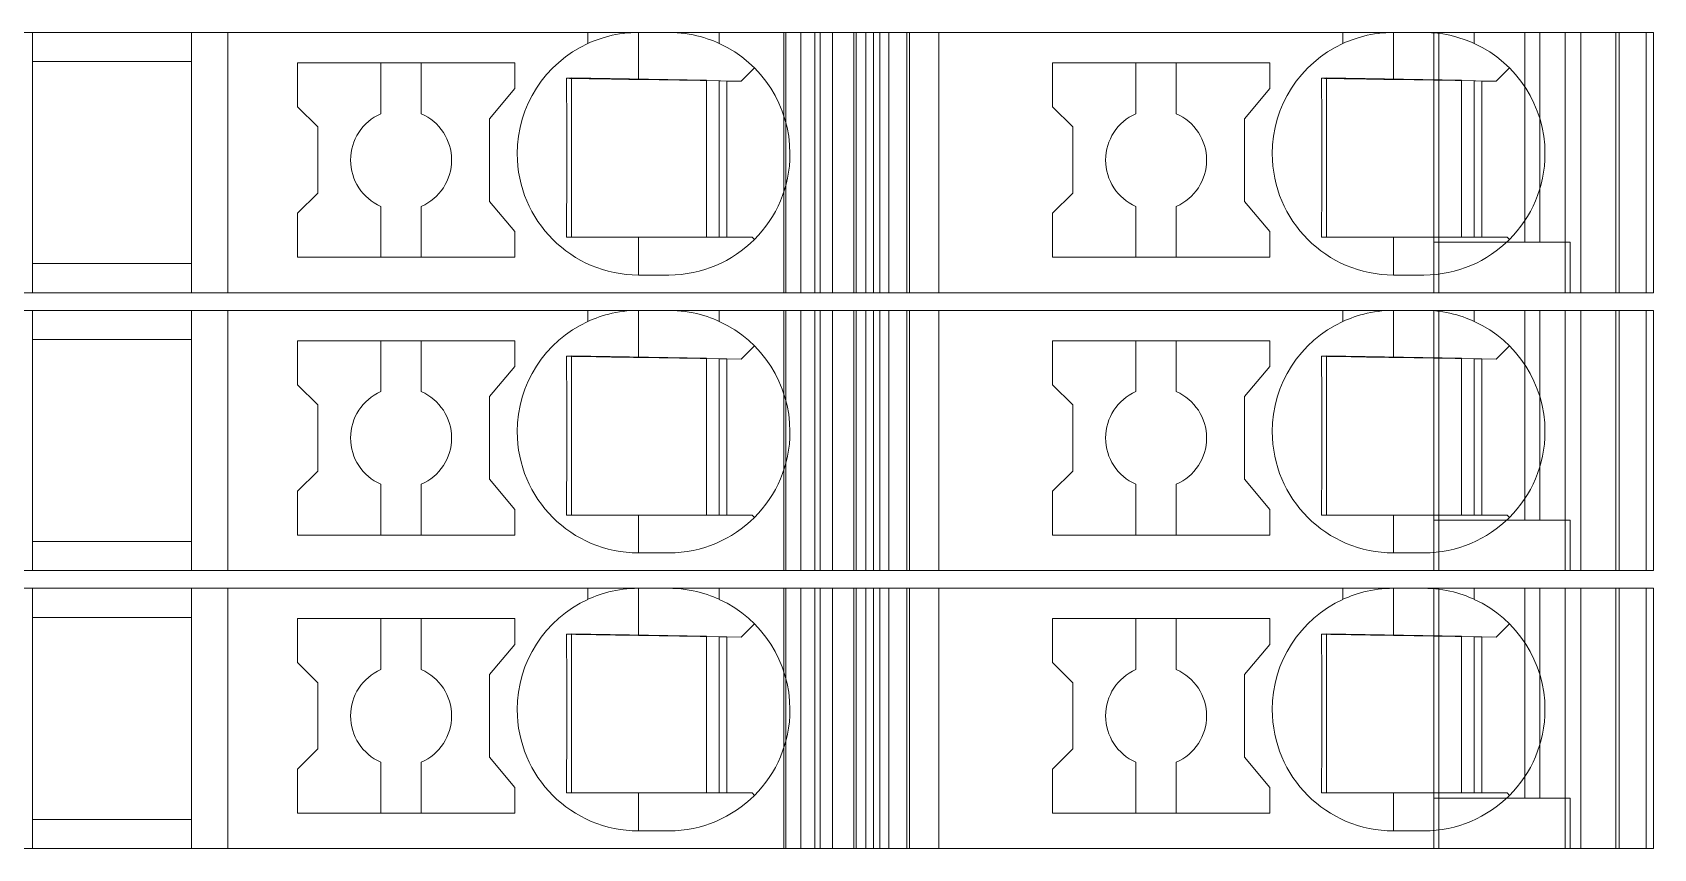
# Model space of a CAD drawing. Header units: millimetres. Extents: x 0 to 2100, y 0 to 1485.
# Drawn here: x 1258.05 to 1290.15, y 640.35 to 656.5 of the extents above; entities that cross this region are included whole.
import ezdxf
from ezdxf.enums import TextEntityAlignment as Align

# ---------------------------------------------------------------- set-up
doc = ezdxf.new("R2010")
doc.units = ezdxf.units.MM
for name, color, linetype, lineweight in [('EPLAN309', 5, 'Continuous', 5), ('EPLAN493', 5, 'Continuous', 5), ('MAIN-1', 7, 'Continuous', 5), ('MAIN-2', 7, 'Continuous', 5)]:
    doc.layers.add(name, color=color, linetype=linetype, lineweight=lineweight)
doc.styles.add('Tahoma', font='')
doc.styles.get('Tahoma').set_extended_font_data('Tahoma')

# ---------------------------------------------------------------- blocks, each defined once
blk = doc.blocks.new('EPLSYM_LibrarySPECIAL_Symbol12_Variant0_Placement8_26')
at = {"layer": 'EPLAN309', "lineweight": 13, "ltscale": 20}
blk.add_lwpolyline([(0, -5.15), (68.15, -5.15), (68.15, 0), (0, 0)], close=True, dxfattribs=at)
at = {"layer": 'EPLAN493', "color": 5, "style": 'Tahoma'}
blk.add_attdef('17_20450', text='', height=2.93475, dxfattribs=at).set_placement((0, -27.293475), align=Align.MIDDLE_RIGHT)
blk = doc.blocks.new('EPLSYM_LibrarySPECIAL_Symbol12_Variant0_Placement8_27')
at = {"layer": 'EPLAN309', "lineweight": 13, "ltscale": 20}
blk.add_lwpolyline([(0, -5.15), (68.15, -5.15), (68.15, 0), (0, 0)], close=True, dxfattribs=at)
at = {"layer": 'EPLAN493', "color": 5, "style": 'Tahoma'}
blk.add_attdef('17_20450', text='', height=2.93475, dxfattribs=at).set_placement((0, -27.293475), align=Align.MIDDLE_RIGHT)
blk = doc.blocks.new('EPLSYM_LibrarySPECIAL_Symbol12_Variant0_Placement8_28')
at = {"layer": 'EPLAN309', "lineweight": 13, "ltscale": 20}
blk.add_lwpolyline([(0, -5.15), (68.15, -5.15), (68.15, 0), (0, 0)], close=True, dxfattribs=at)
at = {"layer": 'EPLAN493', "color": 5, "style": 'Tahoma'}
blk.add_attdef('17_20450', text='', height=2.93475, dxfattribs=at).set_placement((0, -27.293475), align=Align.MIDDLE_RIGHT)

msp = doc.modelspace()

# ---------------------------------------------------------------- linework, layer by layer
at = {"layer": 'MAIN-1'}
for p, q in [((1258.05, 656.5), (1261.2, 656.5)), ((1258.05, 656.5), (1258.05, 651.35)), ((1261.919, 656.5), (1261.2, 656.5)), ((1261.2, 651.35), (1261.2, 656.5)), ((1269.05, 656.5), (1261.919, 656.5)), ((1261.919, 656.5), (1261.919, 651.35)), ((1269.05, 656.5), (1270.05, 656.5)), ((1269.05, 656.282), (1269.05, 656.5)), ((1269.601, 656.458), (1269.531, 656.443)), ((1269.673, 656.47), (1269.601, 656.458)), ((1269.746, 656.481), (1269.673, 656.47)), ((1269.821, 656.489), (1269.746, 656.481)), ((1269.897, 656.495), (1269.821, 656.489)), ((1269.973, 656.499), (1269.897, 656.495)), ((1270.05, 656.5), (1269.973, 656.499)), ((1270.05, 655.568), (1270.05, 656.5)), ((1270.05, 656.5), (1270.65, 656.5)), ((1270.65, 656.5), (1270.732, 656.499)), ((1271.65, 656.5), (1270.65, 656.5)), ((1270.732, 656.499), (1270.814, 656.494)), ((1270.814, 656.494), (1270.896, 656.487)), ((1270.896, 656.487), (1270.975, 656.478)), ((1270.975, 656.478), (1271.053, 656.466)), ((1271.053, 656.466), (1271.13, 656.452)), ((1271.13, 656.452), (1271.204, 656.435)), ((1271.65, 656.5), (1274.704, 656.5)), ((1271.65, 656.282), (1271.65, 656.5)), ((1274.832, 656.5), (1274.704, 656.5)), ((1274.704, 651.35), (1274.704, 656.5)), ((1274.832, 656.5), (1275.367, 656.5)), ((1274.832, 651.35), (1274.832, 656.5)), ((1276, 656.5), (1275.367, 656.5)), ((1275.367, 651.35), (1275.367, 656.5)), ((1276, 656.5), (1284, 656.5)), ((1276, 651.35), (1276, 656.5)), ((1284, 656.5), (1285, 656.5)), ((1284, 656.282), (1284, 656.5)), ((1284.551, 656.458), (1284.481, 656.443)), ((1284.622, 656.47), (1284.551, 656.458)), ((1284.696, 656.481), (1284.622, 656.47)), ((1284.771, 656.489), (1284.696, 656.481)), ((1284.847, 656.495), (1284.771, 656.489)), ((1284.923, 656.499), (1284.847, 656.495)), ((1285, 656.5), (1284.923, 656.499)), ((1285, 655.568), (1285, 656.5)), ((1285, 656.5), (1285.6, 656.5)), ((1285.6, 656.5), (1285.677, 656.499)), ((1286.6, 656.5), (1285.6, 656.5)), ((1285.677, 656.499), (1285.753, 656.495)), ((1285.753, 656.495), (1285.829, 656.489)), ((1285.829, 656.489), (1285.904, 656.481)), ((1285.904, 656.481), (1285.978, 656.47)), ((1285.978, 656.47), (1286.049, 656.458)), ((1286.049, 656.458), (1286.119, 656.443)), ((1286.6, 656.5), (1290, 656.5)), ((1286.6, 656.282), (1286.6, 656.5)), ((1290, 651.35), (1290, 656.5)), ((1269.102, 656.305), (1269.05, 656.282)), ((1269.156, 656.327), (1269.102, 656.305)), ((1269.213, 656.349), (1269.156, 656.327)), ((1269.272, 656.37), (1269.213, 656.349)), ((1269.333, 656.39), (1269.272, 656.37)), ((1269.397, 656.409), (1269.333, 656.39)), ((1269.463, 656.427), (1269.397, 656.409)), ((1269.531, 656.443), (1269.463, 656.427)), ((1271.204, 656.435), (1271.275, 656.417)), ((1271.275, 656.417), (1271.345, 656.397)), ((1271.345, 656.397), (1271.411, 656.376)), ((1271.411, 656.376), (1271.475, 656.354)), ((1271.475, 656.354), (1271.536, 656.331)), ((1271.536, 656.331), (1271.594, 656.306)), ((1271.594, 656.306), (1271.65, 656.282)), ((1284.052, 656.305), (1284, 656.282)), ((1284.106, 656.327), (1284.052, 656.305)), ((1284.163, 656.349), (1284.106, 656.327)), ((1284.222, 656.37), (1284.163, 656.349)), ((1284.283, 656.39), (1284.222, 656.37)), ((1284.347, 656.409), (1284.283, 656.39)), ((1284.413, 656.427), (1284.347, 656.409)), ((1284.481, 656.443), (1284.413, 656.427)), ((1286.119, 656.443), (1286.187, 656.427)), ((1286.187, 656.427), (1286.253, 656.409)), ((1286.253, 656.409), (1286.317, 656.39)), ((1286.317, 656.39), (1286.378, 656.37)), ((1286.378, 656.37), (1286.437, 656.349)), ((1286.437, 656.349), (1286.494, 656.327)), ((1286.494, 656.327), (1286.548, 656.305)), ((1286.548, 656.305), (1286.6, 656.282)), ((1258.05, 655.925), (1261.2, 655.925)), ((1263.3, 655.9), (1263.3, 655.029)), ((1263.3, 655.9), (1267.6, 655.9)), ((1264.95, 655.9), (1264.95, 654.892)), ((1265.75, 654.892), (1265.75, 655.9)), ((1267.6, 655.389), (1267.6, 655.9)), ((1278.25, 655.9), (1278.25, 655.029)), ((1278.25, 655.9), (1282.55, 655.9)), ((1279.9, 655.9), (1279.9, 654.892)), ((1280.7, 654.892), (1280.7, 655.9)), ((1282.55, 655.389), (1282.55, 655.9)), ((1268.624, 655.592), (1268.625, 655.522)), ((1268.685, 655.591), (1268.624, 655.592)), ((1268.625, 655.522), (1268.625, 655.45)), ((1268.746, 655.59), (1268.685, 655.591)), ((1268.721, 655.591), (1268.721, 652.45)), ((1268.809, 655.589), (1268.746, 655.59)), ((1268.873, 655.588), (1268.809, 655.589)), ((1268.937, 655.587), (1268.873, 655.588)), ((1269.003, 655.586), (1268.937, 655.587)), ((1269.071, 655.585), (1269.003, 655.586)), ((1269.14, 655.584), (1269.071, 655.585)), ((1269.21, 655.582), (1269.14, 655.584)), ((1269.283, 655.581), (1269.21, 655.582)), ((1269.358, 655.58), (1269.283, 655.581)), ((1269.435, 655.579), (1269.358, 655.58)), ((1269.514, 655.577), (1269.435, 655.579)), ((1269.597, 655.576), (1269.514, 655.577)), ((1269.682, 655.575), (1269.597, 655.576)), ((1269.771, 655.573), (1269.682, 655.575)), ((1269.862, 655.571), (1269.771, 655.573)), ((1269.955, 655.57), (1269.862, 655.571)), ((1270.05, 655.568), (1269.955, 655.57)), ((1270.05, 655.568), (1272.083, 655.533)), ((1271.4, 655.545), (1271.4, 652.45)), ((1271.65, 652.45), (1271.65, 655.54)), ((1271.8, 655.538), (1271.8, 652.45)), ((1272.083, 655.533), (1272.347, 655.797)), ((1283.574, 655.592), (1283.574, 655.522)), ((1283.635, 655.591), (1283.574, 655.592)), ((1283.574, 655.522), (1283.575, 655.45)), ((1283.696, 655.59), (1283.635, 655.591)), ((1283.671, 655.591), (1283.671, 652.45)), ((1283.759, 655.589), (1283.696, 655.59)), ((1283.822, 655.588), (1283.759, 655.589)), ((1283.887, 655.587), (1283.822, 655.588)), ((1283.953, 655.586), (1283.887, 655.587)), ((1284.021, 655.585), (1283.953, 655.586)), ((1284.09, 655.584), (1284.021, 655.585)), ((1284.16, 655.582), (1284.09, 655.584)), ((1284.233, 655.581), (1284.16, 655.582)), ((1284.307, 655.58), (1284.233, 655.581)), ((1284.385, 655.579), (1284.307, 655.58)), ((1284.464, 655.577), (1284.385, 655.579)), ((1284.547, 655.576), (1284.464, 655.577)), ((1284.632, 655.575), (1284.547, 655.576)), ((1284.72, 655.573), (1284.632, 655.575)), ((1284.812, 655.571), (1284.72, 655.573)), ((1284.905, 655.57), (1284.812, 655.571)), ((1285, 655.568), (1284.905, 655.57)), ((1285, 655.568), (1287.033, 655.533)), ((1286.35, 655.545), (1286.35, 652.45)), ((1286.6, 652.45), (1286.6, 655.54)), ((1286.75, 655.538), (1286.75, 652.45)), ((1287.033, 655.533), (1287.297, 655.797)), ((1267.1, 654.793), (1267.6, 655.389)), ((1268.625, 655.45), (1268.626, 655.377)), ((1268.626, 655.377), (1268.627, 655.303)), ((1268.627, 655.303), (1268.628, 655.227)), ((1268.628, 655.227), (1268.628, 655.149)), ((1282.05, 654.793), (1282.55, 655.389)), ((1283.575, 655.45), (1283.576, 655.377)), ((1283.576, 655.377), (1283.577, 655.303)), ((1283.577, 655.303), (1283.577, 655.227)), ((1283.577, 655.227), (1283.578, 655.149)), ((1263.7, 654.629), (1263.3, 655.029)), ((1268.628, 655.149), (1268.629, 655.07)), ((1268.629, 655.07), (1268.63, 654.988)), ((1268.63, 654.988), (1268.63, 654.904)), ((1268.63, 654.904), (1268.631, 654.817)), ((1278.65, 654.629), (1278.25, 655.029)), ((1283.578, 655.149), (1283.579, 655.07)), ((1283.579, 655.07), (1283.58, 654.988)), ((1283.58, 654.988), (1283.58, 654.904)), ((1283.58, 654.904), (1283.581, 654.817)), ((1263.7, 654.629), (1263.7, 653.321)), ((1267.1, 654.793), (1267.1, 653.157)), ((1268.631, 654.817), (1268.631, 654.726)), ((1268.631, 654.726), (1268.632, 654.632)), ((1268.632, 654.632), (1268.633, 654.534)), ((1268.633, 654.534), (1268.633, 654.431)), ((1278.65, 654.629), (1278.65, 653.321)), ((1282.05, 654.793), (1282.05, 653.157)), ((1283.581, 654.817), (1283.581, 654.726)), ((1283.581, 654.726), (1283.582, 654.632)), ((1283.582, 654.632), (1283.582, 654.534)), ((1283.582, 654.534), (1283.583, 654.431)), ((1268.633, 654.431), (1268.633, 654.324)), ((1268.633, 654.324), (1268.633, 654.213)), ((1268.633, 654.213), (1268.634, 654.1)), ((1283.583, 654.431), (1283.583, 654.324)), ((1283.583, 654.324), (1283.583, 654.213)), ((1283.583, 654.213), (1283.583, 654.1)), ((1268.634, 654.1), (1268.633, 653.979)), ((1268.633, 653.979), (1268.633, 653.861)), ((1283.583, 654.1), (1283.583, 653.979)), ((1283.583, 653.979), (1283.583, 653.861)), ((1268.633, 653.747), (1268.632, 653.638)), ((1268.632, 653.638), (1268.632, 653.534)), ((1268.633, 653.861), (1268.633, 653.747)), ((1283.583, 653.747), (1283.582, 653.638)), ((1283.582, 653.638), (1283.582, 653.534)), ((1283.583, 653.861), (1283.583, 653.747)), ((1263.7, 653.321), (1263.3, 652.921)), ((1268.63, 653.248), (1268.629, 653.159)), ((1268.631, 653.339), (1268.63, 653.248)), ((1268.632, 653.534), (1268.631, 653.434)), ((1268.631, 653.434), (1268.631, 653.339)), ((1278.65, 653.321), (1278.25, 652.921)), ((1283.58, 653.248), (1283.579, 653.159)), ((1283.581, 653.339), (1283.58, 653.248)), ((1283.582, 653.534), (1283.581, 653.434)), ((1283.581, 653.434), (1283.581, 653.339)), ((1263.3, 652.921), (1263.3, 652.05)), ((1264.95, 653.058), (1264.95, 652.05)), ((1265.75, 653.058), (1265.75, 652.05)), ((1267.1, 653.157), (1267.6, 652.561)), ((1268.628, 652.99), (1268.627, 652.908)), ((1268.629, 653.159), (1268.628, 653.073)), ((1268.628, 653.073), (1268.628, 652.99)), ((1278.25, 652.921), (1278.25, 652.05)), ((1279.9, 653.058), (1279.9, 652.05)), ((1280.7, 653.058), (1280.7, 652.05)), ((1282.05, 653.157), (1282.55, 652.561)), ((1283.578, 652.99), (1283.577, 652.908)), ((1283.579, 653.159), (1283.578, 653.073)), ((1283.578, 653.073), (1283.578, 652.99)), ((1268.624, 652.598), (1268.623, 652.524)), ((1268.625, 652.75), (1268.624, 652.674)), ((1268.624, 652.674), (1268.624, 652.598)), ((1268.626, 652.829), (1268.625, 652.75)), ((1268.627, 652.908), (1268.626, 652.829)), ((1283.574, 652.598), (1283.573, 652.524)), ((1283.575, 652.75), (1283.574, 652.674)), ((1283.574, 652.674), (1283.574, 652.598)), ((1283.576, 652.829), (1283.575, 652.75)), ((1283.577, 652.908), (1283.576, 652.829)), ((1267.6, 652.05), (1267.6, 652.561)), ((1268.623, 652.524), (1268.622, 652.45)), ((1268.622, 652.45), (1268.683, 652.45)), ((1268.683, 652.45), (1268.746, 652.45)), ((1268.746, 652.45), (1268.809, 652.45)), ((1268.809, 652.45), (1268.873, 652.45)), ((1268.873, 652.45), (1268.939, 652.45)), ((1268.939, 652.45), (1269.005, 652.45)), ((1269.005, 652.45), (1269.074, 652.45)), ((1269.074, 652.45), (1269.144, 652.45)), ((1269.144, 652.45), (1269.215, 652.45)), ((1269.215, 652.45), (1269.289, 652.45)), ((1269.289, 652.45), (1269.364, 652.45)), ((1269.364, 652.45), (1269.442, 652.45)), ((1269.442, 652.45), (1269.522, 652.45)), ((1269.522, 652.45), (1269.605, 652.45)), ((1269.605, 652.45), (1269.69, 652.45)), ((1269.69, 652.45), (1269.778, 652.45)), ((1269.778, 652.45), (1269.867, 652.45)), ((1269.867, 652.45), (1269.958, 652.45)), ((1269.958, 652.45), (1270.05, 652.45)), ((1270.05, 652.45), (1272.3, 652.45)), ((1270.05, 652.45), (1270.05, 651.7)), ((1272.347, 652.403), (1272.3, 652.45)), ((1282.55, 652.05), (1282.55, 652.561)), ((1283.573, 652.524), (1283.572, 652.45)), ((1283.572, 652.45), (1283.633, 652.45)), ((1283.633, 652.45), (1283.695, 652.45)), ((1283.695, 652.45), (1283.759, 652.45)), ((1283.759, 652.45), (1283.823, 652.45)), ((1283.823, 652.45), (1283.889, 652.45)), ((1283.889, 652.45), (1283.955, 652.45)), ((1283.955, 652.45), (1284.024, 652.45)), ((1284.024, 652.45), (1284.093, 652.45)), ((1284.093, 652.45), (1284.165, 652.45)), ((1284.165, 652.45), (1284.239, 652.45)), ((1284.239, 652.45), (1284.314, 652.45)), ((1284.314, 652.45), (1284.392, 652.45)), ((1284.392, 652.45), (1284.472, 652.45)), ((1284.472, 652.45), (1284.555, 652.45)), ((1284.555, 652.45), (1284.64, 652.45)), ((1284.64, 652.45), (1284.727, 652.45)), ((1284.727, 652.45), (1284.817, 652.45)), ((1284.817, 652.45), (1284.908, 652.45)), ((1284.908, 652.45), (1285, 652.45)), ((1285, 652.45), (1285, 651.7)), ((1285, 652.45), (1287.25, 652.45)), ((1287.297, 652.403), (1287.25, 652.45)), ((1267.6, 652.05), (1263.3, 652.05)), ((1282.55, 652.05), (1278.25, 652.05)), ((1258.05, 651.925), (1261.2, 651.925)), ((1270.65, 651.7), (1270.05, 651.7)), ((1285.6, 651.7), (1285, 651.7)), ((1258.05, 651.35), (1261.2, 651.35)), ((1261.919, 651.35), (1261.2, 651.35)), ((1261.919, 651.35), (1274.704, 651.35)), ((1273.544, 651.35), (1273.544, 651.35)), ((1273.65, 651.35), (1273.65, 651.35)), ((1274.832, 651.35), (1274.704, 651.35)), ((1274.832, 651.35), (1275.367, 651.35)), ((1276, 651.35), (1275.367, 651.35)), ((1276, 651.35), (1290, 651.35)), ((1288.5, 651.35), (1288.5, 651.35)), ((1258.05, 651), (1261.2, 651)), ((1258.05, 651), (1258.05, 645.85)), ((1261.919, 651), (1261.2, 651)), ((1261.2, 645.85), (1261.2, 651)), ((1269.05, 651), (1261.919, 651)), ((1261.919, 651), (1261.919, 645.85)), ((1269.05, 651), (1270.05, 651)), ((1269.05, 650.782), (1269.05, 651)), ((1269.821, 650.989), (1269.746, 650.981)), ((1269.897, 650.995), (1269.821, 650.989)), ((1269.973, 650.999), (1269.897, 650.995)), ((1270.05, 651), (1269.973, 650.999)), ((1270.05, 650.068), (1270.05, 651)), ((1270.05, 651), (1270.65, 651)), ((1270.65, 651), (1270.732, 650.999)), ((1271.65, 651), (1270.65, 651)), ((1270.732, 650.999), (1270.814, 650.994)), ((1270.814, 650.994), (1270.896, 650.987)), ((1271.65, 651), (1274.704, 651)), ((1271.65, 650.782), (1271.65, 651)), ((1274.832, 651), (1274.704, 651)), ((1274.704, 645.85), (1274.704, 651)), ((1274.832, 651), (1275.367, 651)), ((1274.832, 645.85), (1274.832, 651)), ((1276, 651), (1275.367, 651)), ((1275.367, 645.85), (1275.367, 651)), ((1276, 651), (1284, 651)), ((1276, 645.85), (1276, 651)), ((1284, 651), (1285, 651)), ((1284, 650.782), (1284, 651)), ((1284.771, 650.989), (1284.696, 650.981)), ((1284.847, 650.995), (1284.771, 650.989)), ((1284.923, 650.999), (1284.847, 650.995)), ((1285, 651), (1284.923, 650.999)), ((1285, 650.068), (1285, 651)), ((1285, 651), (1285.6, 651)), ((1285.6, 651), (1285.677, 650.999)), ((1286.6, 651), (1285.6, 651)), ((1285.677, 650.999), (1285.753, 650.995)), ((1285.753, 650.995), (1285.829, 650.989)), ((1285.829, 650.989), (1285.904, 650.981)), ((1286.6, 651), (1290, 651)), ((1286.6, 650.782), (1286.6, 651)), ((1290, 645.85), (1290, 651)), ((1269.102, 650.805), (1269.05, 650.782)), ((1269.156, 650.827), (1269.102, 650.805)), ((1269.213, 650.849), (1269.156, 650.827)), ((1269.272, 650.87), (1269.213, 650.849)), ((1269.333, 650.89), (1269.272, 650.87)), ((1269.397, 650.909), (1269.333, 650.89)), ((1269.463, 650.927), (1269.397, 650.909)), ((1269.531, 650.943), (1269.463, 650.927)), ((1269.601, 650.958), (1269.531, 650.943)), ((1269.673, 650.97), (1269.601, 650.958)), ((1269.746, 650.981), (1269.673, 650.97)), ((1270.896, 650.987), (1270.975, 650.978)), ((1270.975, 650.978), (1271.053, 650.966)), ((1271.053, 650.966), (1271.13, 650.952)), ((1271.13, 650.952), (1271.204, 650.935)), ((1271.204, 650.935), (1271.275, 650.917)), ((1271.275, 650.917), (1271.345, 650.897)), ((1271.345, 650.897), (1271.411, 650.876)), ((1271.411, 650.876), (1271.475, 650.854)), ((1271.475, 650.854), (1271.536, 650.831)), ((1271.536, 650.831), (1271.594, 650.806)), ((1271.594, 650.806), (1271.65, 650.782)), ((1284.052, 650.805), (1284, 650.782)), ((1284.106, 650.827), (1284.052, 650.805)), ((1284.163, 650.849), (1284.106, 650.827)), ((1284.222, 650.87), (1284.163, 650.849)), ((1284.283, 650.89), (1284.222, 650.87)), ((1284.347, 650.909), (1284.283, 650.89)), ((1284.413, 650.927), (1284.347, 650.909)), ((1284.481, 650.943), (1284.413, 650.927)), ((1284.551, 650.958), (1284.481, 650.943)), ((1284.622, 650.97), (1284.551, 650.958)), ((1284.696, 650.981), (1284.622, 650.97)), ((1285.904, 650.981), (1285.978, 650.97)), ((1285.978, 650.97), (1286.049, 650.958)), ((1286.049, 650.958), (1286.119, 650.943)), ((1286.119, 650.943), (1286.187, 650.927)), ((1286.187, 650.927), (1286.253, 650.909)), ((1286.253, 650.909), (1286.317, 650.89)), ((1286.317, 650.89), (1286.378, 650.87)), ((1286.378, 650.87), (1286.437, 650.849)), ((1286.437, 650.849), (1286.494, 650.827)), ((1286.494, 650.827), (1286.548, 650.805)), ((1286.548, 650.805), (1286.6, 650.782)), ((1258.05, 650.425), (1261.2, 650.425)), ((1263.3, 650.4), (1263.3, 649.529)), ((1263.3, 650.4), (1267.6, 650.4)), ((1264.95, 650.4), (1264.95, 649.392)), ((1265.75, 649.392), (1265.75, 650.4)), ((1267.6, 649.889), (1267.6, 650.4)), ((1278.25, 650.4), (1278.25, 649.529)), ((1278.25, 650.4), (1282.55, 650.4)), ((1279.9, 650.4), (1279.9, 649.392)), ((1280.7, 649.392), (1280.7, 650.4)), ((1282.55, 649.889), (1282.55, 650.4)), ((1268.624, 650.092), (1268.625, 650.022)), ((1268.685, 650.091), (1268.624, 650.092)), ((1268.746, 650.09), (1268.685, 650.091)), ((1268.721, 650.091), (1268.721, 646.95)), ((1268.809, 650.089), (1268.746, 650.09)), ((1268.873, 650.088), (1268.809, 650.089)), ((1268.937, 650.087), (1268.873, 650.088)), ((1269.003, 650.086), (1268.937, 650.087)), ((1269.071, 650.085), (1269.003, 650.086)), ((1269.14, 650.084), (1269.071, 650.085)), ((1269.21, 650.082), (1269.14, 650.084)), ((1269.283, 650.081), (1269.21, 650.082)), ((1269.358, 650.08), (1269.283, 650.081)), ((1269.435, 650.079), (1269.358, 650.08)), ((1269.514, 650.077), (1269.435, 650.079)), ((1269.597, 650.076), (1269.514, 650.077)), ((1269.682, 650.075), (1269.597, 650.076)), ((1269.771, 650.073), (1269.682, 650.075)), ((1269.862, 650.071), (1269.771, 650.073)), ((1269.955, 650.07), (1269.862, 650.071)), ((1270.05, 650.068), (1269.955, 650.07)), ((1270.05, 650.068), (1272.083, 650.033)), ((1271.4, 650.045), (1271.4, 646.95)), ((1271.65, 646.95), (1271.65, 650.04)), ((1271.8, 650.038), (1271.8, 646.95)), ((1272.083, 650.033), (1272.347, 650.297)), ((1283.574, 650.092), (1283.574, 650.022)), ((1283.635, 650.091), (1283.574, 650.092)), ((1283.696, 650.09), (1283.635, 650.091)), ((1283.671, 650.091), (1283.671, 646.95)), ((1283.759, 650.089), (1283.696, 650.09)), ((1283.822, 650.088), (1283.759, 650.089)), ((1283.887, 650.087), (1283.822, 650.088)), ((1283.953, 650.086), (1283.887, 650.087)), ((1284.021, 650.085), (1283.953, 650.086)), ((1284.09, 650.084), (1284.021, 650.085)), ((1284.16, 650.082), (1284.09, 650.084)), ((1284.233, 650.081), (1284.16, 650.082)), ((1284.307, 650.08), (1284.233, 650.081)), ((1284.385, 650.079), (1284.307, 650.08)), ((1284.464, 650.077), (1284.385, 650.079)), ((1284.547, 650.076), (1284.464, 650.077)), ((1284.632, 650.075), (1284.547, 650.076)), ((1284.72, 650.073), (1284.632, 650.075)), ((1284.812, 650.071), (1284.72, 650.073)), ((1284.905, 650.07), (1284.812, 650.071)), ((1285, 650.068), (1284.905, 650.07)), ((1285, 650.068), (1287.033, 650.033)), ((1286.35, 650.045), (1286.35, 646.95)), ((1286.6, 646.95), (1286.6, 650.04)), ((1286.75, 650.038), (1286.75, 646.95)), ((1287.033, 650.033), (1287.297, 650.297)), ((1267.1, 649.293), (1267.6, 649.889)), ((1268.625, 650.022), (1268.625, 649.95)), ((1268.625, 649.95), (1268.626, 649.877)), ((1268.626, 649.877), (1268.627, 649.803)), ((1268.627, 649.803), (1268.628, 649.727)), ((1268.628, 649.727), (1268.628, 649.649)), ((1282.05, 649.293), (1282.55, 649.889)), ((1283.574, 650.022), (1283.575, 649.95)), ((1283.575, 649.95), (1283.576, 649.877)), ((1283.576, 649.877), (1283.577, 649.803)), ((1283.577, 649.803), (1283.577, 649.727)), ((1283.577, 649.727), (1283.578, 649.649)), ((1263.7, 649.129), (1263.3, 649.529)), ((1268.628, 649.649), (1268.629, 649.57)), ((1268.629, 649.57), (1268.63, 649.488)), ((1268.63, 649.488), (1268.63, 649.404)), ((1268.63, 649.404), (1268.631, 649.317)), ((1278.65, 649.129), (1278.25, 649.529)), ((1283.578, 649.649), (1283.579, 649.57)), ((1283.579, 649.57), (1283.58, 649.488)), ((1283.58, 649.488), (1283.58, 649.404)), ((1283.58, 649.404), (1283.581, 649.317)), ((1263.7, 649.129), (1263.7, 647.821)), ((1267.1, 649.293), (1267.1, 647.657)), ((1268.631, 649.317), (1268.631, 649.226)), ((1268.631, 649.226), (1268.632, 649.132)), ((1268.632, 649.132), (1268.633, 649.034)), ((1278.65, 649.129), (1278.65, 647.821)), ((1282.05, 649.293), (1282.05, 647.657)), ((1283.581, 649.317), (1283.581, 649.226)), ((1283.581, 649.226), (1283.582, 649.132)), ((1283.582, 649.132), (1283.582, 649.034)), ((1268.633, 649.034), (1268.633, 648.931)), ((1268.633, 648.931), (1268.633, 648.824)), ((1268.633, 648.824), (1268.633, 648.713)), ((1283.582, 649.034), (1283.583, 648.931)), ((1283.583, 648.931), (1283.583, 648.824)), ((1283.583, 648.824), (1283.583, 648.713)), ((1268.633, 648.713), (1268.634, 648.6)), ((1268.634, 648.6), (1268.633, 648.479)), ((1268.633, 648.479), (1268.633, 648.361)), ((1283.583, 648.713), (1283.583, 648.6)), ((1283.583, 648.6), (1283.583, 648.479)), ((1283.583, 648.479), (1283.583, 648.361)), ((1268.633, 648.247), (1268.632, 648.138)), ((1268.632, 648.138), (1268.632, 648.034)), ((1268.633, 648.361), (1268.633, 648.247)), ((1283.583, 648.247), (1283.582, 648.138)), ((1283.582, 648.138), (1283.582, 648.034)), ((1283.583, 648.361), (1283.583, 648.247)), ((1263.7, 647.821), (1263.3, 647.421)), ((1268.631, 647.839), (1268.63, 647.748)), ((1268.632, 648.034), (1268.631, 647.934)), ((1268.631, 647.934), (1268.631, 647.839)), ((1278.65, 647.821), (1278.25, 647.421)), ((1283.581, 647.839), (1283.58, 647.748)), ((1283.582, 648.034), (1283.581, 647.934)), ((1283.581, 647.934), (1283.581, 647.839)), ((1264.95, 647.558), (1264.95, 646.55)), ((1265.75, 647.558), (1265.75, 646.55)), ((1267.1, 647.657), (1267.6, 647.061)), ((1268.628, 647.49), (1268.627, 647.408)), ((1268.629, 647.659), (1268.628, 647.573)), ((1268.628, 647.573), (1268.628, 647.49)), ((1268.63, 647.748), (1268.629, 647.659)), ((1279.9, 647.558), (1279.9, 646.55)), ((1280.7, 647.558), (1280.7, 646.55)), ((1282.05, 647.657), (1282.55, 647.061)), ((1283.578, 647.49), (1283.577, 647.408)), ((1283.579, 647.659), (1283.578, 647.573)), ((1283.578, 647.573), (1283.578, 647.49)), ((1283.58, 647.748), (1283.579, 647.659)), ((1263.3, 647.421), (1263.3, 646.55)), ((1268.625, 647.25), (1268.624, 647.174)), ((1268.624, 647.174), (1268.624, 647.098)), ((1268.626, 647.329), (1268.625, 647.25)), ((1268.627, 647.408), (1268.626, 647.329)), ((1278.25, 647.421), (1278.25, 646.55)), ((1283.575, 647.25), (1283.574, 647.174)), ((1283.574, 647.174), (1283.574, 647.098)), ((1283.576, 647.329), (1283.575, 647.25)), ((1283.577, 647.408), (1283.576, 647.329)), ((1267.6, 646.55), (1267.6, 647.061)), ((1268.623, 647.024), (1268.622, 646.95)), ((1268.622, 646.95), (1268.683, 646.95)), ((1268.624, 647.098), (1268.623, 647.024)), ((1268.683, 646.95), (1268.746, 646.95)), ((1268.746, 646.95), (1268.809, 646.95)), ((1268.809, 646.95), (1268.873, 646.95)), ((1268.873, 646.95), (1268.939, 646.95)), ((1268.939, 646.95), (1269.005, 646.95)), ((1269.005, 646.95), (1269.074, 646.95)), ((1269.074, 646.95), (1269.144, 646.95)), ((1269.144, 646.95), (1269.215, 646.95)), ((1269.215, 646.95), (1269.289, 646.95)), ((1269.289, 646.95), (1269.364, 646.95)), ((1269.364, 646.95), (1269.442, 646.95)), ((1269.442, 646.95), (1269.522, 646.95)), ((1269.522, 646.95), (1269.605, 646.95)), ((1269.605, 646.95), (1269.69, 646.95)), ((1269.69, 646.95), (1269.778, 646.95)), ((1269.778, 646.95), (1269.867, 646.95)), ((1269.867, 646.95), (1269.958, 646.95)), ((1269.958, 646.95), (1270.05, 646.95)), ((1270.05, 646.95), (1272.3, 646.95)), ((1270.05, 646.95), (1270.05, 646.2)), ((1272.347, 646.903), (1272.3, 646.95)), ((1282.55, 646.55), (1282.55, 647.061)), ((1283.573, 647.024), (1283.572, 646.95)), ((1283.572, 646.95), (1283.633, 646.95)), ((1283.574, 647.098), (1283.573, 647.024)), ((1283.633, 646.95), (1283.695, 646.95)), ((1283.695, 646.95), (1283.759, 646.95)), ((1283.759, 646.95), (1283.823, 646.95)), ((1283.823, 646.95), (1283.889, 646.95)), ((1283.889, 646.95), (1283.955, 646.95)), ((1283.955, 646.95), (1284.024, 646.95)), ((1284.024, 646.95), (1284.093, 646.95)), ((1284.093, 646.95), (1284.165, 646.95)), ((1284.165, 646.95), (1284.239, 646.95)), ((1284.239, 646.95), (1284.314, 646.95)), ((1284.314, 646.95), (1284.392, 646.95)), ((1284.392, 646.95), (1284.472, 646.95)), ((1284.472, 646.95), (1284.555, 646.95)), ((1284.555, 646.95), (1284.64, 646.95)), ((1284.64, 646.95), (1284.727, 646.95)), ((1284.727, 646.95), (1284.817, 646.95)), ((1284.817, 646.95), (1284.908, 646.95)), ((1284.908, 646.95), (1285, 646.95)), ((1285, 646.95), (1285, 646.2)), ((1285, 646.95), (1287.25, 646.95)), ((1287.297, 646.903), (1287.25, 646.95)), ((1267.6, 646.55), (1263.3, 646.55)), ((1282.55, 646.55), (1278.25, 646.55)), ((1258.05, 646.425), (1261.2, 646.425)), ((1270.65, 646.2), (1270.05, 646.2)), ((1285.6, 646.2), (1285, 646.2)), ((1258.05, 645.85), (1261.2, 645.85)), ((1261.919, 645.85), (1261.2, 645.85)), ((1261.919, 645.85), (1274.704, 645.85)), ((1273.544, 645.85), (1273.544, 645.85)), ((1273.65, 645.85), (1273.65, 645.85)), ((1274.832, 645.85), (1274.704, 645.85)), ((1274.832, 645.85), (1275.367, 645.85)), ((1276, 645.85), (1275.367, 645.85)), ((1276, 645.85), (1290, 645.85)), ((1288.5, 645.85), (1288.5, 645.85)), ((1258.05, 645.5), (1261.2, 645.5)), ((1258.05, 645.5), (1258.05, 640.35)), ((1261.919, 645.5), (1261.2, 645.5)), ((1261.2, 640.35), (1261.2, 645.5)), ((1269.05, 645.5), (1261.919, 645.5)), ((1261.919, 645.5), (1261.919, 640.35)), ((1269.05, 645.5), (1270.05, 645.5)), ((1269.05, 645.282), (1269.05, 645.5)), ((1269.102, 645.305), (1269.05, 645.282)), ((1269.156, 645.327), (1269.102, 645.305)), ((1269.213, 645.349), (1269.156, 645.327)), ((1269.272, 645.37), (1269.213, 645.349)), ((1269.333, 645.39), (1269.272, 645.37)), ((1269.397, 645.409), (1269.333, 645.39)), ((1269.463, 645.427), (1269.397, 645.409)), ((1269.531, 645.443), (1269.463, 645.427)), ((1269.601, 645.458), (1269.531, 645.443)), ((1269.673, 645.47), (1269.601, 645.458)), ((1269.746, 645.481), (1269.673, 645.47)), ((1269.821, 645.489), (1269.746, 645.481)), ((1269.897, 645.495), (1269.821, 645.489)), ((1269.973, 645.499), (1269.897, 645.495)), ((1270.05, 645.5), (1269.973, 645.499)), ((1270.05, 644.568), (1270.05, 645.5)), ((1270.05, 645.5), (1270.65, 645.5)), ((1270.65, 645.5), (1270.732, 645.499)), ((1271.65, 645.5), (1270.65, 645.5)), ((1270.732, 645.499), (1270.814, 645.494)), ((1270.814, 645.494), (1270.896, 645.487)), ((1270.896, 645.487), (1270.975, 645.478)), ((1270.975, 645.478), (1271.053, 645.466)), ((1271.053, 645.466), (1271.13, 645.452)), ((1271.13, 645.452), (1271.204, 645.435)), ((1271.204, 645.435), (1271.275, 645.417)), ((1271.275, 645.417), (1271.345, 645.397)), ((1271.345, 645.397), (1271.411, 645.376)), ((1271.411, 645.376), (1271.475, 645.354)), ((1271.475, 645.354), (1271.536, 645.331)), ((1271.536, 645.331), (1271.594, 645.306)), ((1271.594, 645.306), (1271.65, 645.282)), ((1271.65, 645.5), (1274.704, 645.5)), ((1271.65, 645.282), (1271.65, 645.5)), ((1274.832, 645.5), (1274.704, 645.5)), ((1274.704, 640.35), (1274.704, 645.5)), ((1274.832, 645.5), (1275.367, 645.5)), ((1274.832, 640.35), (1274.832, 645.5)), ((1276, 645.5), (1275.367, 645.5)), ((1275.367, 640.35), (1275.367, 645.5)), ((1276, 645.5), (1284, 645.5)), ((1276, 640.35), (1276, 645.5)), ((1284, 645.5), (1285, 645.5)), ((1284, 645.282), (1284, 645.5)), ((1284.052, 645.305), (1284, 645.282)), ((1284.106, 645.327), (1284.052, 645.305)), ((1284.163, 645.349), (1284.106, 645.327)), ((1284.222, 645.37), (1284.163, 645.349)), ((1284.283, 645.39), (1284.222, 645.37)), ((1284.347, 645.409), (1284.283, 645.39)), ((1284.413, 645.427), (1284.347, 645.409)), ((1284.481, 645.443), (1284.413, 645.427)), ((1284.551, 645.458), (1284.481, 645.443)), ((1284.622, 645.47), (1284.551, 645.458)), ((1284.696, 645.481), (1284.622, 645.47)), ((1284.771, 645.489), (1284.696, 645.481)), ((1284.847, 645.495), (1284.771, 645.489)), ((1284.923, 645.499), (1284.847, 645.495)), ((1285, 645.5), (1284.923, 645.499)), ((1285, 644.568), (1285, 645.5)), ((1285, 645.5), (1285.6, 645.5)), ((1285.6, 645.5), (1285.677, 645.499)), ((1286.6, 645.5), (1285.6, 645.5)), ((1285.677, 645.499), (1285.753, 645.495)), ((1285.753, 645.495), (1285.829, 645.489)), ((1285.829, 645.489), (1285.904, 645.481)), ((1285.904, 645.481), (1285.978, 645.47)), ((1285.978, 645.47), (1286.049, 645.458)), ((1286.049, 645.458), (1286.119, 645.443)), ((1286.119, 645.443), (1286.187, 645.427)), ((1286.187, 645.427), (1286.253, 645.409)), ((1286.253, 645.409), (1286.317, 645.39)), ((1286.317, 645.39), (1286.378, 645.37)), ((1286.378, 645.37), (1286.437, 645.349)), ((1286.437, 645.349), (1286.494, 645.327)), ((1286.494, 645.327), (1286.548, 645.305)), ((1286.548, 645.305), (1286.6, 645.282)), ((1286.6, 645.5), (1290, 645.5)), ((1286.6, 645.282), (1286.6, 645.5)), ((1290, 640.35), (1290, 645.5)), ((1258.05, 644.925), (1261.2, 644.925)), ((1263.3, 644.9), (1263.3, 644.029)), ((1263.3, 644.9), (1267.6, 644.9)), ((1264.95, 644.9), (1264.95, 643.892)), ((1265.75, 643.892), (1265.75, 644.9)), ((1267.6, 644.389), (1267.6, 644.9)), ((1278.25, 644.9), (1278.25, 644.029)), ((1278.25, 644.9), (1282.55, 644.9)), ((1279.9, 644.9), (1279.9, 643.892)), ((1280.7, 643.892), (1280.7, 644.9)), ((1282.55, 644.389), (1282.55, 644.9)), ((1268.624, 644.592), (1268.625, 644.522)), ((1268.685, 644.591), (1268.624, 644.592)), ((1268.746, 644.59), (1268.685, 644.591)), ((1268.721, 644.591), (1268.721, 641.45)), ((1268.809, 644.589), (1268.746, 644.59)), ((1268.873, 644.588), (1268.809, 644.589)), ((1268.937, 644.587), (1268.873, 644.588)), ((1269.003, 644.586), (1268.937, 644.587)), ((1269.071, 644.585), (1269.003, 644.586)), ((1269.14, 644.584), (1269.071, 644.585)), ((1269.21, 644.582), (1269.14, 644.584)), ((1269.283, 644.581), (1269.21, 644.582)), ((1269.358, 644.58), (1269.283, 644.581)), ((1269.435, 644.579), (1269.358, 644.58)), ((1269.514, 644.577), (1269.435, 644.579)), ((1269.597, 644.576), (1269.514, 644.577)), ((1269.682, 644.575), (1269.597, 644.576)), ((1269.771, 644.573), (1269.682, 644.575)), ((1269.862, 644.571), (1269.771, 644.573)), ((1269.955, 644.57), (1269.862, 644.571)), ((1270.05, 644.568), (1269.955, 644.57)), ((1270.05, 644.568), (1272.083, 644.533)), ((1272.083, 644.533), (1272.347, 644.797)), ((1283.574, 644.592), (1283.574, 644.522)), ((1283.635, 644.591), (1283.574, 644.592)), ((1283.696, 644.59), (1283.635, 644.591)), ((1283.671, 644.591), (1283.671, 641.45)), ((1283.759, 644.589), (1283.696, 644.59)), ((1283.822, 644.588), (1283.759, 644.589)), ((1283.887, 644.587), (1283.822, 644.588)), ((1283.953, 644.586), (1283.887, 644.587)), ((1284.021, 644.585), (1283.953, 644.586)), ((1284.09, 644.584), (1284.021, 644.585)), ((1284.16, 644.582), (1284.09, 644.584)), ((1284.233, 644.581), (1284.16, 644.582)), ((1284.307, 644.58), (1284.233, 644.581)), ((1284.385, 644.579), (1284.307, 644.58)), ((1284.464, 644.577), (1284.385, 644.579)), ((1284.547, 644.576), (1284.464, 644.577)), ((1284.632, 644.575), (1284.547, 644.576)), ((1284.72, 644.573), (1284.632, 644.575)), ((1284.812, 644.571), (1284.72, 644.573)), ((1284.905, 644.57), (1284.812, 644.571)), ((1285, 644.568), (1284.905, 644.57)), ((1285, 644.568), (1287.033, 644.533)), ((1287.033, 644.533), (1287.297, 644.797)), ((1267.1, 643.793), (1267.6, 644.389)), ((1268.625, 644.522), (1268.625, 644.45)), ((1268.625, 644.45), (1268.626, 644.377)), ((1268.626, 644.377), (1268.627, 644.303)), ((1268.627, 644.303), (1268.628, 644.227)), ((1271.4, 644.545), (1271.4, 641.45)), ((1271.65, 641.45), (1271.65, 644.54)), ((1271.8, 644.538), (1271.8, 641.45)), ((1282.05, 643.793), (1282.55, 644.389)), ((1283.574, 644.522), (1283.575, 644.45)), ((1283.575, 644.45), (1283.576, 644.377)), ((1283.576, 644.377), (1283.577, 644.303)), ((1283.577, 644.303), (1283.577, 644.227)), ((1286.35, 644.545), (1286.35, 641.45)), ((1286.6, 641.45), (1286.6, 644.54)), ((1286.75, 644.538), (1286.75, 641.45)), ((1263.7, 643.629), (1263.3, 644.029)), ((1268.628, 644.227), (1268.628, 644.149)), ((1268.628, 644.149), (1268.629, 644.07)), ((1268.629, 644.07), (1268.63, 643.988)), ((1268.63, 643.988), (1268.63, 643.904)), ((1278.65, 643.629), (1278.25, 644.029)), ((1283.577, 644.227), (1283.578, 644.149)), ((1283.578, 644.149), (1283.579, 644.07)), ((1283.579, 644.07), (1283.58, 643.988)), ((1283.58, 643.988), (1283.58, 643.904)), ((1263.7, 643.629), (1263.7, 642.321)), ((1267.1, 643.793), (1267.1, 642.157)), ((1268.63, 643.904), (1268.631, 643.817)), ((1268.631, 643.817), (1268.631, 643.726)), ((1268.631, 643.726), (1268.632, 643.632)), ((1268.632, 643.632), (1268.633, 643.534)), ((1278.65, 643.629), (1278.65, 642.321)), ((1282.05, 643.793), (1282.05, 642.157)), ((1283.58, 643.904), (1283.581, 643.817)), ((1283.581, 643.817), (1283.581, 643.726)), ((1283.581, 643.726), (1283.582, 643.632)), ((1283.582, 643.632), (1283.582, 643.534)), ((1268.633, 643.534), (1268.633, 643.431)), ((1268.633, 643.431), (1268.633, 643.324)), ((1268.633, 643.324), (1268.633, 643.213)), ((1283.582, 643.534), (1283.583, 643.431)), ((1283.583, 643.431), (1283.583, 643.324)), ((1283.583, 643.324), (1283.583, 643.213)), ((1268.633, 643.213), (1268.634, 643.1)), ((1268.634, 643.1), (1268.633, 642.979)), ((1268.633, 642.979), (1268.633, 642.861)), ((1283.583, 643.213), (1283.583, 643.1)), ((1283.583, 643.1), (1283.583, 642.979)), ((1283.583, 642.979), (1283.583, 642.861)), ((1268.633, 642.747), (1268.632, 642.638)), ((1268.633, 642.861), (1268.633, 642.747)), ((1283.583, 642.747), (1283.582, 642.638)), ((1283.583, 642.861), (1283.583, 642.747)), ((1263.7, 642.321), (1263.3, 641.921)), ((1268.631, 642.339), (1268.63, 642.248)), ((1268.632, 642.534), (1268.631, 642.434)), ((1268.631, 642.434), (1268.631, 642.339)), ((1268.632, 642.638), (1268.632, 642.534)), ((1278.65, 642.321), (1278.25, 641.921)), ((1283.581, 642.339), (1283.58, 642.248)), ((1283.582, 642.534), (1283.581, 642.434)), ((1283.581, 642.434), (1283.581, 642.339)), ((1283.582, 642.638), (1283.582, 642.534)), ((1264.95, 642.058), (1264.95, 641.05)), ((1265.75, 642.058), (1265.75, 641.05)), ((1267.1, 642.157), (1267.6, 641.561)), ((1268.629, 642.159), (1268.628, 642.073)), ((1268.628, 642.073), (1268.628, 641.99)), ((1268.63, 642.248), (1268.629, 642.159)), ((1279.9, 642.058), (1279.9, 641.05)), ((1280.7, 642.058), (1280.7, 641.05)), ((1282.05, 642.157), (1282.55, 641.561)), ((1283.579, 642.159), (1283.578, 642.073)), ((1283.578, 642.073), (1283.578, 641.99)), ((1283.58, 642.248), (1283.579, 642.159)), ((1263.3, 641.921), (1263.3, 641.05)), ((1268.625, 641.75), (1268.624, 641.674)), ((1268.626, 641.829), (1268.625, 641.75)), ((1268.627, 641.908), (1268.626, 641.829)), ((1268.628, 641.99), (1268.627, 641.908)), ((1278.25, 641.921), (1278.25, 641.05)), ((1283.575, 641.75), (1283.574, 641.674)), ((1283.576, 641.829), (1283.575, 641.75)), ((1283.577, 641.908), (1283.576, 641.829)), ((1283.578, 641.99), (1283.577, 641.908)), ((1267.6, 641.05), (1267.6, 641.561)), ((1268.623, 641.524), (1268.622, 641.45)), ((1268.622, 641.45), (1268.683, 641.45)), ((1268.624, 641.598), (1268.623, 641.524)), ((1268.624, 641.674), (1268.624, 641.598)), ((1268.683, 641.45), (1268.746, 641.45)), ((1268.746, 641.45), (1268.809, 641.45)), ((1268.809, 641.45), (1268.873, 641.45)), ((1268.873, 641.45), (1268.939, 641.45)), ((1268.939, 641.45), (1269.005, 641.45)), ((1269.005, 641.45), (1269.074, 641.45)), ((1269.074, 641.45), (1269.144, 641.45)), ((1269.144, 641.45), (1269.215, 641.45)), ((1269.215, 641.45), (1269.289, 641.45)), ((1269.289, 641.45), (1269.364, 641.45)), ((1269.364, 641.45), (1269.442, 641.45)), ((1269.442, 641.45), (1269.522, 641.45)), ((1269.522, 641.45), (1269.605, 641.45)), ((1269.605, 641.45), (1269.69, 641.45)), ((1269.69, 641.45), (1269.778, 641.45)), ((1269.778, 641.45), (1269.867, 641.45)), ((1269.867, 641.45), (1269.958, 641.45)), ((1269.958, 641.45), (1270.05, 641.45)), ((1270.05, 641.45), (1272.3, 641.45)), ((1270.05, 641.45), (1270.05, 640.7)), ((1272.347, 641.403), (1272.3, 641.45)), ((1282.55, 641.05), (1282.55, 641.561)), ((1283.573, 641.524), (1283.572, 641.45)), ((1283.572, 641.45), (1283.633, 641.45)), ((1283.574, 641.598), (1283.573, 641.524)), ((1283.574, 641.674), (1283.574, 641.598)), ((1283.633, 641.45), (1283.695, 641.45)), ((1283.695, 641.45), (1283.759, 641.45)), ((1283.759, 641.45), (1283.823, 641.45)), ((1283.823, 641.45), (1283.889, 641.45)), ((1283.889, 641.45), (1283.955, 641.45)), ((1283.955, 641.45), (1284.024, 641.45)), ((1284.024, 641.45), (1284.093, 641.45)), ((1284.093, 641.45), (1284.165, 641.45)), ((1284.165, 641.45), (1284.239, 641.45)), ((1284.239, 641.45), (1284.314, 641.45)), ((1284.314, 641.45), (1284.392, 641.45)), ((1284.392, 641.45), (1284.472, 641.45)), ((1284.472, 641.45), (1284.555, 641.45)), ((1284.555, 641.45), (1284.64, 641.45)), ((1284.64, 641.45), (1284.727, 641.45)), ((1284.727, 641.45), (1284.817, 641.45)), ((1284.817, 641.45), (1284.908, 641.45)), ((1284.908, 641.45), (1285, 641.45)), ((1285, 641.45), (1285, 640.7)), ((1285, 641.45), (1287.25, 641.45)), ((1287.297, 641.403), (1287.25, 641.45)), ((1267.6, 641.05), (1263.3, 641.05)), ((1282.55, 641.05), (1278.25, 641.05)), ((1258.05, 640.925), (1261.2, 640.925)), ((1270.65, 640.7), (1270.05, 640.7)), ((1285.6, 640.7), (1285, 640.7)), ((1258.05, 640.35), (1261.2, 640.35)), ((1261.919, 640.35), (1261.2, 640.35)), ((1261.919, 640.35), (1274.704, 640.35)), ((1273.544, 640.35), (1273.544, 640.35)), ((1273.65, 640.35), (1273.65, 640.35)), ((1274.832, 640.35), (1274.704, 640.35)), ((1274.832, 640.35), (1275.367, 640.35)), ((1276, 640.35), (1275.367, 640.35)), ((1276, 640.35), (1290, 640.35)), ((1288.5, 640.35), (1288.5, 640.35))]:
    msp.add_line(p, q, dxfattribs=at)
for centre, radius, start, end in [((1270.05, 654.1), 2.4, 114.6244, 180), ((1270.65, 654.1), 2.4, 0, 65.3756), ((1285, 654.1), 2.4, 114.6244, 180), ((1285.6, 654.1), 2.4, 0, 65.3756), ((1265.35, 653.975), 1, 113.5782, 180), ((1265.35, 653.975), 1, 0, 66.4218), ((1280.3, 653.975), 1, 113.5782, 180), ((1280.3, 653.975), 1, 0, 66.4218), ((1265.35, 653.975), 1, 180, 246.4218), ((1265.35, 653.975), 1, 293.5782, 0), ((1270.05, 654.1), 2.4, 180, 270), ((1270.65, 654.1), 2.4, 270, 0), ((1280.3, 653.975), 1, 180, 246.4218), ((1280.3, 653.975), 1, 293.5782, 0), ((1285, 654.1), 2.4, 180, 270), ((1285.6, 654.1), 2.4, 270, 0), ((1270.05, 648.6), 2.4, 114.6244, 180), ((1270.65, 648.6), 2.4, 0, 65.3756), ((1285, 648.6), 2.4, 114.6244, 180), ((1285.6, 648.6), 2.4, 0, 65.3756), ((1265.35, 648.475), 1, 113.5782, 180), ((1265.35, 648.475), 1, 0, 66.4218), ((1280.3, 648.475), 1, 113.5782, 180), ((1280.3, 648.475), 1, 0, 66.4218), ((1265.35, 648.475), 1, 180, 246.4218), ((1265.35, 648.475), 1, 293.5782, 0), ((1270.05, 648.6), 2.4, 180, 270), ((1270.65, 648.6), 2.4, 270, 0), ((1280.3, 648.475), 1, 180, 246.4218), ((1280.3, 648.475), 1, 293.5782, 0), ((1285, 648.6), 2.4, 180, 270), ((1285.6, 648.6), 2.4, 270, 0), ((1270.05, 643.1), 2.4, 114.6244, 180), ((1270.65, 643.1), 2.4, 0, 65.3756), ((1285, 643.1), 2.4, 114.6244, 180), ((1285.6, 643.1), 2.4, 0, 65.3756), ((1265.35, 642.975), 1, 113.5782, 180), ((1265.35, 642.975), 1, 0, 66.4218), ((1280.3, 642.975), 1, 113.5782, 180), ((1280.3, 642.975), 1, 0, 66.4218), ((1265.35, 642.975), 1, 180, 246.4218), ((1265.35, 642.975), 1, 293.5782, 0), ((1270.05, 643.1), 2.4, 180, 270), ((1270.65, 643.1), 2.4, 270, 0), ((1280.3, 642.975), 1, 180, 246.4218), ((1280.3, 642.975), 1, 293.5782, 0), ((1285, 643.1), 2.4, 180, 270), ((1285.6, 643.1), 2.4, 270, 0)]:
    msp.add_arc(centre, radius, start, end, dxfattribs=at)
at = {"layer": 'MAIN-2'}
for p, q in [((1272.931, 651.35), (1272.931, 656.5)), ((1272.971, 656.5), (1272.971, 651.35)), ((1273.262, 656.5), (1273.262, 651.35)), ((1273.544, 651.35), (1273.544, 656.5)), ((1273.65, 651.35), (1273.65, 656.5)), ((1273.891, 656.5), (1273.891, 651.35)), ((1274.316, 656.5), (1274.316, 651.35)), ((1274.361, 656.5), (1274.361, 651.35)), ((1274.363, 651.35), (1274.363, 656.5)), ((1274.55, 656.5), (1274.55, 651.35)), ((1275.008, 651.35), (1275.008, 656.5)), ((1275.414, 656.5), (1275.414, 651.35)), ((1285.8, 656.5), (1285.8, 651.35)), ((1285.898, 656.5), (1285.898, 651.35)), ((1287.6, 656.5), (1287.6, 652.35)), ((1287.9, 652.35), (1287.9, 656.5)), ((1288.4, 656.5), (1288.4, 651.35)), ((1288.709, 651.35), (1288.709, 656.5)), ((1289.4, 651.35), (1289.4, 656.5)), ((1289.47, 656.5), (1289.47, 651.35)), ((1268.721, 655.6), (1268.624, 655.592)), ((1268.721, 655.6), (1268.721, 655.591)), ((1271.4, 655.553), (1268.721, 655.6)), ((1271.4, 655.548), (1271.4, 655.553)), ((1271.65, 655.543), (1271.4, 655.548)), ((1271.4, 655.548), (1271.4, 655.545)), ((1271.65, 655.543), (1271.65, 655.542)), ((1271.8, 655.539), (1271.65, 655.542)), ((1271.65, 655.54), (1271.65, 655.542)), ((1271.8, 655.538), (1271.8, 655.539)), ((1271.8, 655.538), (1272.083, 655.533)), ((1271.8, 655.538), (1271.8, 655.538)), ((1283.671, 655.6), (1283.574, 655.592)), ((1283.671, 655.6), (1283.671, 655.591)), ((1286.35, 655.553), (1283.671, 655.6)), ((1286.35, 655.548), (1286.35, 655.553)), ((1286.6, 655.543), (1286.35, 655.548)), ((1286.35, 655.548), (1286.35, 655.545)), ((1286.6, 655.543), (1286.6, 655.542)), ((1286.75, 655.539), (1286.6, 655.542)), ((1286.6, 655.54), (1286.6, 655.542)), ((1286.75, 655.538), (1286.75, 655.539)), ((1286.75, 655.538), (1287.033, 655.533)), ((1286.75, 655.538), (1286.75, 655.538)), ((1271.4, 652.45), (1271.4, 652.45)), ((1271.65, 652.45), (1271.65, 652.45)), ((1272.347, 652.403), (1272.347, 652.403)), ((1285.8, 652.35), (1288.5, 652.35)), ((1286.35, 652.45), (1286.35, 652.45)), ((1286.6, 652.45), (1286.6, 652.45)), ((1287.297, 652.403), (1287.297, 652.403)), ((1288.5, 651.35), (1288.5, 652.35)), ((1272.931, 645.85), (1272.931, 651)), ((1272.971, 651), (1272.971, 645.85)), ((1273.262, 651), (1273.262, 645.85)), ((1273.544, 645.85), (1273.544, 651)), ((1273.65, 645.85), (1273.65, 651)), ((1273.891, 651), (1273.891, 645.85)), ((1274.316, 651), (1274.316, 645.85)), ((1274.361, 651), (1274.361, 645.85)), ((1274.363, 645.85), (1274.363, 651)), ((1274.55, 651), (1274.55, 645.85)), ((1275.008, 645.85), (1275.008, 651)), ((1275.414, 651), (1275.414, 645.85)), ((1285.8, 651), (1285.8, 645.85)), ((1285.898, 651), (1285.898, 645.85)), ((1287.6, 651), (1287.6, 646.85)), ((1287.9, 646.85), (1287.9, 651)), ((1288.4, 651), (1288.4, 645.85)), ((1288.709, 645.85), (1288.709, 651)), ((1289.4, 645.85), (1289.4, 651)), ((1289.47, 651), (1289.47, 645.85)), ((1268.721, 650.1), (1268.624, 650.092)), ((1268.721, 650.1), (1268.721, 650.091)), ((1271.4, 650.053), (1268.721, 650.1)), ((1271.4, 650.048), (1271.4, 650.053)), ((1271.65, 650.043), (1271.4, 650.048)), ((1271.4, 650.048), (1271.4, 650.045)), ((1271.65, 650.043), (1271.65, 650.042)), ((1271.8, 650.039), (1271.65, 650.042)), ((1271.65, 650.04), (1271.65, 650.042)), ((1271.8, 650.038), (1271.8, 650.039)), ((1271.8, 650.038), (1272.083, 650.033)), ((1271.8, 650.038), (1271.8, 650.038)), ((1283.671, 650.1), (1283.574, 650.092)), ((1283.671, 650.1), (1283.671, 650.091)), ((1286.35, 650.053), (1283.671, 650.1)), ((1286.35, 650.048), (1286.35, 650.053)), ((1286.6, 650.043), (1286.35, 650.048)), ((1286.35, 650.048), (1286.35, 650.045)), ((1286.6, 650.043), (1286.6, 650.042)), ((1286.75, 650.039), (1286.6, 650.042)), ((1286.6, 650.04), (1286.6, 650.042)), ((1286.75, 650.038), (1286.75, 650.039)), ((1286.75, 650.038), (1287.033, 650.033)), ((1286.75, 650.038), (1286.75, 650.038)), ((1271.4, 646.95), (1271.4, 646.95)), ((1271.65, 646.95), (1271.65, 646.95)), ((1272.347, 646.903), (1272.347, 646.903)), ((1285.8, 646.85), (1288.5, 646.85)), ((1286.35, 646.95), (1286.35, 646.95)), ((1286.6, 646.95), (1286.6, 646.95)), ((1287.297, 646.903), (1287.297, 646.903)), ((1288.5, 645.85), (1288.5, 646.85)), ((1272.931, 640.35), (1272.931, 645.5)), ((1272.971, 645.5), (1272.971, 640.35)), ((1273.262, 645.5), (1273.262, 640.35)), ((1273.544, 640.35), (1273.544, 645.5)), ((1273.65, 640.35), (1273.65, 645.5)), ((1273.891, 645.5), (1273.891, 640.35)), ((1274.316, 645.5), (1274.316, 640.35)), ((1274.361, 645.5), (1274.361, 640.35)), ((1274.363, 640.35), (1274.363, 645.5)), ((1274.55, 645.5), (1274.55, 640.35)), ((1275.008, 640.35), (1275.008, 645.5)), ((1275.414, 645.5), (1275.414, 640.35)), ((1285.8, 645.5), (1285.8, 640.35)), ((1285.898, 645.5), (1285.898, 640.35)), ((1287.6, 645.5), (1287.6, 641.35)), ((1287.9, 641.35), (1287.9, 645.5)), ((1288.4, 645.5), (1288.4, 640.35)), ((1288.709, 640.35), (1288.709, 645.5)), ((1289.4, 640.35), (1289.4, 645.5)), ((1289.47, 645.5), (1289.47, 640.35)), ((1268.721, 644.6), (1268.624, 644.592)), ((1268.721, 644.6), (1268.721, 644.591)), ((1271.4, 644.553), (1268.721, 644.6)), ((1283.671, 644.6), (1283.574, 644.592)), ((1283.671, 644.6), (1283.671, 644.591)), ((1286.35, 644.553), (1283.671, 644.6)), ((1271.4, 644.548), (1271.4, 644.553)), ((1271.65, 644.543), (1271.4, 644.548)), ((1271.4, 644.548), (1271.4, 644.545)), ((1271.65, 644.543), (1271.65, 644.542)), ((1271.8, 644.539), (1271.65, 644.542)), ((1271.65, 644.54), (1271.65, 644.542)), ((1271.8, 644.538), (1271.8, 644.539)), ((1271.8, 644.538), (1272.083, 644.533)), ((1271.8, 644.538), (1271.8, 644.538)), ((1286.35, 644.548), (1286.35, 644.553)), ((1286.6, 644.543), (1286.35, 644.548)), ((1286.35, 644.548), (1286.35, 644.545)), ((1286.6, 644.543), (1286.6, 644.542)), ((1286.75, 644.539), (1286.6, 644.542)), ((1286.6, 644.54), (1286.6, 644.542)), ((1286.75, 644.538), (1286.75, 644.539)), ((1286.75, 644.538), (1287.033, 644.533)), ((1286.75, 644.538), (1286.75, 644.538)), ((1271.4, 641.45), (1271.4, 641.45)), ((1271.65, 641.45), (1271.65, 641.45)), ((1272.347, 641.403), (1272.347, 641.403)), ((1286.35, 641.45), (1286.35, 641.45)), ((1286.6, 641.45), (1286.6, 641.45)), ((1287.297, 641.403), (1287.297, 641.403)), ((1285.8, 641.35), (1288.5, 641.35)), ((1288.5, 640.35), (1288.5, 641.35))]:
    msp.add_line(p, q, dxfattribs=at)

# ---------------------------------------------------------------- block references
for name, p in [('EPLSYM_LibrarySPECIAL_Symbol12_Variant0_Placement8_26', (1222, 656.5)), ('EPLSYM_LibrarySPECIAL_Symbol12_Variant0_Placement8_27', (1222, 651)), ('EPLSYM_LibrarySPECIAL_Symbol12_Variant0_Placement8_28', (1222, 645.5))]:
    msp.add_blockref(name, p)

doc.saveas('drawing.dxf')
